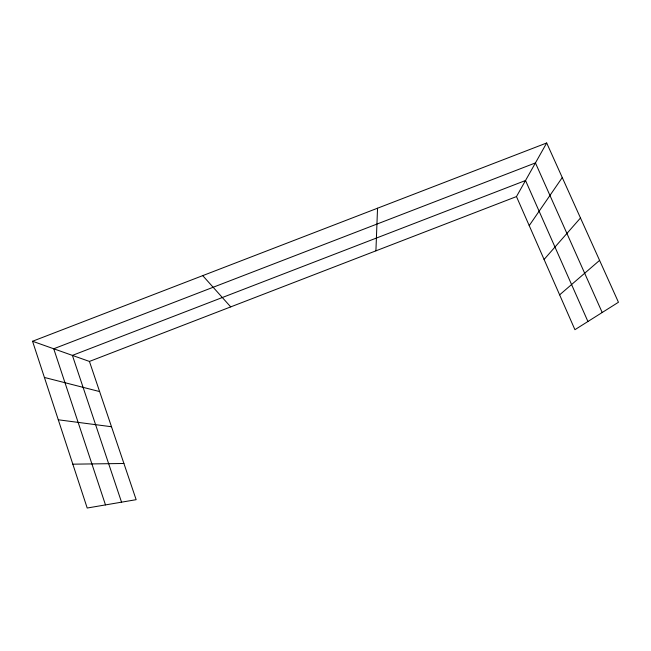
<?xml version="1.0" encoding="UTF-8"?>
<svg xmlns="http://www.w3.org/2000/svg" width="651" height="651" viewBox="0 0 651 651"><rect width="100%" height="100%" fill="white"/><g stroke="black" fill="none" stroke-linecap="round" stroke-linejoin="round"><path stroke-width="0.98" d="M375.912 250.838L377.539 208.206M516.471 196.578L546.685 142.976L618.45 302.259L574.931 329.691L516.471 196.578L89.431 361.435L32.55 341.262L87.201 508.024L136.149 499.683L89.431 361.435M529.222 225.596L562.261 177.544M544.09 259.456L580.48 217.987M559.632 294.846L599.587 260.384M32.55 341.262L546.685 142.976M72.831 464.179L123.918 463.488M58.289 419.789L111.5 426.739M44.406 377.45L99.619 391.568M202.73 275.625L230.714 306.89M602.199 312.504L535.439 162.921L53.732 348.773L105.486 504.907M587.926 321.496L525.528 180.506L72.391 355.389L121.542 502.173"/></g></svg>
